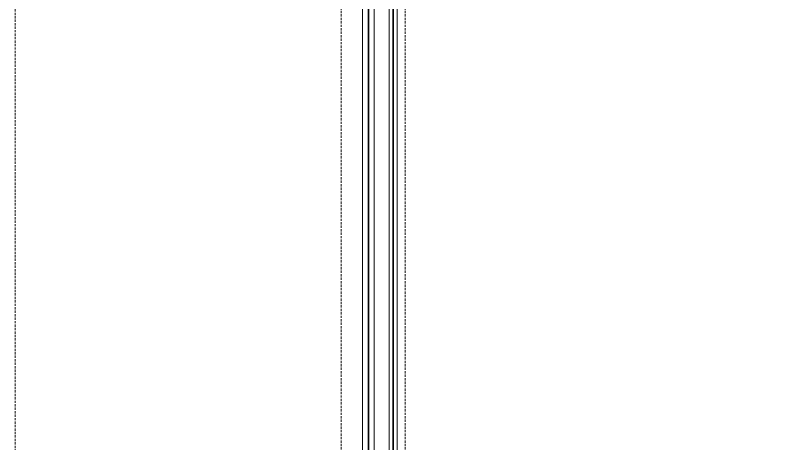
# Model space of a CAD drawing. Extents: x -1457 to 23780, y -2071 to 4205.
# Drawn here: x 13012.2 to 13095.1, y 786.5 to 832.9 of the extents above; entities that cross this region are included whole.
import ezdxf

# ---------------------------------------------------------------- set-up
doc = ezdxf.new("R2010")
doc.units = 0
doc.header["$MEASUREMENT"] = 0
doc.linetypes.add('HIDDEN', pattern=[0.375, 0.25, -0.125])
doc.layers.add('15', color=9, linetype='Continuous', lineweight=9)
doc.layers.add('M-TEFRIS2-015', color=129, linetype='Continuous', lineweight=9)

# ---------------------------------------------------------------- blocks, each defined once
blk = doc.blocks.new('*U219')
at = {"layer": '15'}
for p, q in [((-1.469, -18.947), (-186.281, -18.947)), ((-1.469, -19.347), (-186.281, -19.347)), ((-1.469, -19.423), (-186.281, -19.423)), ((-1.469, -19.823), (-186.281, -19.823)), ((-1.469, -21.423), (-186.281, -21.423)), ((-1.469, -22.023), (-186.281, -22.023)), ((-1.469, -22.099), (-186.281, -22.099)), ((-1.469, -22.699), (-186.281, -22.699))]:
    blk.add_line(p, q, dxfattribs=at)
blk = doc.blocks.new('*U226')
at = {"layer": '15'}
for p, q in [((1.469, -18.947), (62.699, -18.947)), ((1.469, -19.347), (62.699, -19.347)), ((1.469, -19.423), (62.699, -19.423)), ((1.469, -19.823), (62.699, -19.823)), ((1.469, -21.423), (62.699, -21.423)), ((1.469, -22.023), (62.699, -22.023)), ((1.469, -22.099), (62.699, -22.099)), ((1.469, -22.699), (62.699, -22.699))]:
    blk.add_line(p, q, dxfattribs=at)

msp = doc.modelspace()

# ---------------------------------------------------------------- linework, layer by layer
at = {"layer": 'M-TEFRIS2-015', "linetype": 'HIDDEN', "lineweight": 0}
msp.add_lwpolyline([(13054.425, 1124.027), (13054.425, 704.149, -0.030791), (13682.752, 1104.544), (13576.464, 1296.454)], format="xyb", dxfattribs=at)
for points in [[(15478.819, 284.7), (13012.2, 284.7), (13012.2, 1124.027)], [(13047.5, 1124.027), (13047.5, 320), (15478.819, 320)]]:
    msp.add_lwpolyline(points, dxfattribs=at)

# ---------------------------------------------------------------- block references
at = {"layer": 'M-TEFRIS2-015', "linetype": 'HIDDEN', "lineweight": 0, "rotation": 270}
for name, p in [('*U226', (13072.5, 851)), ('*U219', (13072.5, 618))]:
    msp.add_blockref(name, p, dxfattribs=at)

doc.saveas('drawing.dxf')
